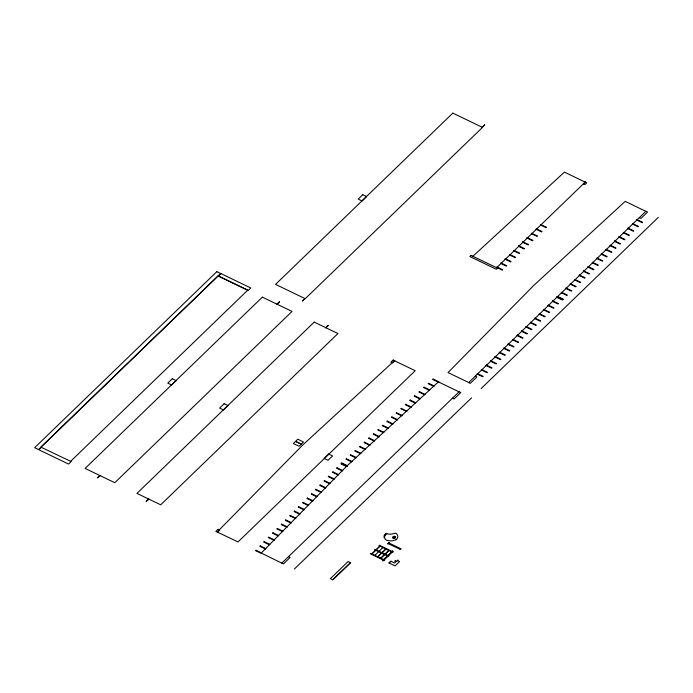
<?xml version="1.0" encoding="UTF-8"?>
<svg xmlns="http://www.w3.org/2000/svg" width="693" height="693" viewBox="0 0 693 693"><rect width="100%" height="100%" fill="white"/><g stroke="black" fill="none" stroke-linecap="round" stroke-linejoin="round"><path stroke-width="1.04" d="M384.546 536.408L384.485 536.806A2.833 1.966 -4 0 0 384.476 537.153L384.494 537.179M385.741 534.277L385.776 534.242A4.167 2.885 -4 0 1 386.296 533.766A4.608 3.196 -4 0 1 386.781 533.454L386.616 533.315A3.985 2.755 -4 0 0 385.689 533.922L385.577 534.017A7.736 5.353 -4 0 0 384.234 535.715M217.256 531.912L302.867 444.889L394.421 360.724L415.194 370.72L238.028 541.917L215.844 531.366L218.026 529.253L219.664 530.041L217.481 532.146M385.577 534.459L385.603 534.433A2.677 1.854 -4 0 0 385.377 534.684L385.083 535.091A5.7 3.941 -4 0 0 384.563 536.408M41.407 447.262L38.834 449.748L68.564 464.059L71.136 461.573L40.861 447.124L218.113 275.84L247.791 290.133L70.539 461.408M99.844 475.398L97.271 477.884L100.208 475.571M148.718 498.925L146.145 501.411L149.082 499.099M496.612 267.715L585.195 182.12L564.423 172.115L472.869 256.28M281.8 563.114L459.138 391.753L460.767 392.541L454.132 398.96L452.494 398.172M294.378 569.04L471.543 397.851M481.185 388.53L658.35 217.333M332.718 579.842L350.597 562.69L348.085 561.538L330.37 578.655L332.744 579.798L350.511 562.655M371.422 554.305L380.284 545.746M372.02 553.872L375.71 550.311M376.204 549.835L379.79 546.223M374.887 555.258L378.673 551.741M379.071 551.212L382.761 547.652M377.858 556.687L381.548 553.118M382.042 552.642L385.828 549.125L382.138 552.693M377.954 556.73L381.644 553.17M380.821 558.116L384.511 554.547M385.005 554.071L388.79 550.554L385.1 554.123M380.925 558.16L384.615 554.599M383.298 560.022L392.151 551.463M400.138 549.358L400.84 548.735M390.999 561.226L388.955 563.037L390.887 561.174L394.482 563.045L398.033 560.048L397.444 560.62M645.963 211.374L625.19 201.368L533.636 285.542L448.025 372.565L468.797 382.571M639.301 217.663L640.938 218.442L647.583 212.023L645.945 211.235L468.607 382.597L470.244 383.385L476.888 376.966L475.251 376.178M557.155 296.812L562.855 299.558M557.094 296.881L562.794 299.619M459.156 391.891L438.383 381.886L346.829 466.051L261.218 553.075L283.428 563.903L290.072 557.484L288.444 556.696M341.398 463.392L347.098 466.138M341.337 463.452L347.028 466.198M388.929 543L400.926 548.778L400.268 549.419L388.262 543.641M397.132 560.472L399.514 561.616L395.079 565.904L389.145 563.045M384.502 537.257L384.182 537.777L384.095 537.084A18.815 13.028 -4 0 1 384.095 536.477L384.121 536.174A3.448 2.382 -4 0 1 384.26 535.724M295.417 441.458L293.33 443.572L299.142 446.223L303.456 442.047L297.86 439.197L295.625 441.25L301.23 444.1L295.417 441.458M216.822 271.665L34.65 447.687L38.513 449.549L220.686 273.527L216.822 271.665M220.963 273.614L218.39 276.1L248.224 290.462L250.797 287.976L220.963 273.614M172.297 378.75L167.767 383.125L171.63 384.987L176.169 380.613L172.297 378.75M362.751 194.716L358.22 199.099L362.084 200.961L366.614 196.578L362.751 194.716M262.361 297.15L85.109 468.425L114.795 482.709L292.039 311.434L262.361 297.15M452.815 113.115L275.563 284.39L305.241 298.683L482.493 127.399L452.815 113.115M279.504 301.793L276.931 304.279L279.504 301.793M305.05 298.466L302.477 300.953L305.05 298.466M484.702 124.861L482.129 127.347L484.702 124.861M224.142 403.707L219.612 408.082L223.475 409.944L228.006 405.57L224.142 403.707M314.206 322.106L136.954 493.381L160.698 504.816L337.95 333.532L314.206 322.106M328.378 325.32L325.805 327.806L328.378 325.32M471.058 255.414L469.889 256.549L496.361 269.3L497.539 268.156L471.058 255.414M393.182 359.996L390.999 362.11L392.636 362.898L394.819 360.784L393.182 359.996M501.03 263.002L500.623 263.392L506.323 266.129L506.722 265.748L501.03 263.002M505.362 258.81L504.963 259.199L510.663 261.945L511.062 261.556L505.362 258.81M509.788 254.53L509.39 254.92L515.09 257.666L515.488 257.276L509.788 254.53M514.067 250.398L513.669 250.779L519.369 253.525L519.767 253.144L514.067 250.398M518.788 245.842L518.381 246.232L524.081 248.969L524.48 248.588L518.788 245.842M522.929 241.831L522.531 242.221L528.231 244.967L528.629 244.577L522.929 241.831M527.269 237.638L526.871 238.028L532.57 240.774L532.969 240.384L527.269 237.638M531.791 233.272L531.392 233.662L537.092 236.4L537.491 236.018L531.791 233.272M536.365 228.855L535.966 229.244L541.666 231.982L542.065 231.601L536.365 228.855M540.791 224.575L540.393 224.956L546.093 227.702L546.491 227.321L540.791 224.575M497.046 266.996L496.647 267.385L502.347 270.123L502.746 269.742L497.046 266.996M585.178 181.982L583.289 183.81L584.918 184.589L586.806 182.77L585.178 181.982M328.699 454.045L324.168 458.42L328.032 460.282L332.562 455.907L328.699 454.045M341.796 463.002L340.93 463.842L346.63 466.58L347.496 465.748L341.796 463.002M332.943 471.898L332.545 472.288L338.236 475.034L338.634 474.644L332.943 471.898M337.015 467.81L336.616 468.199L342.316 470.945L342.714 470.556L337.015 467.81M346.379 458.766L345.972 459.156L351.672 461.902L352.07 461.512L346.379 458.766M350.658 454.781L350.26 455.171L355.951 457.908L356.358 457.527L350.658 454.781M328.638 476.238L328.239 476.628L333.931 479.374L334.329 478.984L328.638 476.238M355.206 450.563L354.807 450.944L360.507 453.69L360.906 453.309L355.206 450.563M324.411 480.621L324.012 481.003L329.712 483.749L330.111 483.359L324.411 480.621M359.849 446.379L359.442 446.768L365.142 449.514L365.54 449.125L359.849 446.379M320.175 484.987L319.768 485.377L325.467 488.123L325.866 487.733L320.175 484.987M364.457 442.195L364.059 442.576L369.759 445.322L370.157 444.932L364.457 442.195M315.817 489.31L315.419 489.691L321.119 492.437L321.517 492.047L315.817 489.31M368.971 437.95L368.572 438.331L374.263 441.077L374.662 440.696L368.971 437.95M311.668 493.719L311.27 494.109L316.97 496.846L317.368 496.465L311.668 493.719M373.674 433.801L373.276 434.19L378.976 436.936L379.374 436.547L373.674 433.801M302.971 502.356L302.572 502.746L308.272 505.492L308.671 505.102L302.971 502.356M307.346 498.05L306.947 498.44L312.638 501.178L313.045 500.796L307.346 498.05M378.205 429.573L377.806 429.963L383.506 432.701L383.905 432.319L378.205 429.573M382.692 425.32L382.293 425.71L387.993 428.447L388.392 428.066L382.692 425.32M298.718 506.722L298.319 507.111L304.019 509.849L304.418 509.468L298.718 506.722M387.3 421.127L386.902 421.509L392.602 424.255L393 423.873L387.3 421.127M294.447 511.079L294.049 511.469L299.748 514.206L300.147 513.825L294.447 511.079M391.891 416.926L391.493 417.307L397.184 420.053L397.591 419.663L391.891 416.926M290.176 515.436L289.778 515.817L295.478 518.563L295.876 518.173L290.176 515.436M396.474 412.716L396.075 413.106L401.775 415.852L402.174 415.462L396.474 412.716M285.767 519.949L285.369 520.33L291.069 523.076L291.467 522.695L285.767 519.949M401.23 408.376L400.831 408.757L406.531 411.503L406.93 411.114L401.23 408.376M277.269 528.456L276.871 528.846L282.571 531.592L282.969 531.202L277.269 528.456M281.653 524.159L281.254 524.54L286.954 527.286L287.352 526.897L281.653 524.159M405.665 404.322L405.266 404.703L410.966 407.449L411.365 407.068L405.665 404.322M410.143 400.06L409.745 400.45L415.445 403.196L415.843 402.806L410.143 400.06M272.955 532.787L272.548 533.177L278.248 535.923L278.647 535.533L272.955 532.787M414.683 395.833L414.284 396.223L419.984 398.969L420.382 398.579L414.683 395.833M264.12 541.675L263.721 542.056L269.421 544.802L269.82 544.412L264.12 541.675M268.754 537.179L268.347 537.569L274.047 540.306L274.445 539.925L268.754 537.179M419.343 391.666L418.936 392.056L424.636 394.793L425.034 394.412L419.343 391.666M423.995 387.188L423.596 387.569L429.296 390.315L429.695 389.925L423.995 387.188M260.239 545.911L259.84 546.292L265.54 549.038L265.939 548.648L260.239 545.911M428.543 383.272L428.144 383.662L433.844 386.399L434.242 386.018L428.543 383.272M255.96 550.259L255.561 550.64L261.252 553.386L261.651 552.997L255.96 550.259M433.116 379.062L432.718 379.452L438.418 382.189L438.816 381.808L433.116 379.062M477.503 373.64L477.096 374.029L482.796 376.767L483.194 376.386L477.503 373.64M481.713 369.568L481.306 369.958L487.006 372.704L487.404 372.314L481.713 369.568M486.356 365.081L485.958 365.471L491.658 368.208L492.056 367.827L486.356 365.081M490.783 360.802L490.384 361.183L496.084 363.929L496.483 363.548L490.783 360.802M495.218 356.523L494.819 356.904L500.511 359.65L500.909 359.26L495.218 356.523M499.644 352.243L499.246 352.624L504.946 355.37L505.344 354.981L499.644 352.243M504.071 347.964L503.672 348.345L509.372 351.091L509.771 350.701L504.071 347.964M508.281 343.893L507.882 344.282L513.582 347.02L513.981 346.639L508.281 343.893M512.933 339.405L512.534 339.787L518.225 342.533L518.633 342.143L512.933 339.405M517.359 335.126L516.961 335.507L522.661 338.253L523.059 337.863L517.359 335.126M521.786 330.838L521.387 331.228L527.087 333.974L527.486 333.584L521.786 330.838M526.221 326.559L525.822 326.949L531.514 329.695L531.921 329.305L526.221 326.559M530.647 322.28L530.249 322.669L535.949 325.415L536.347 325.026L530.647 322.28M534.944 318.13L534.546 318.52L540.237 321.266L540.635 320.876L534.944 318.13M539.509 313.721L539.102 314.111L544.802 316.848L545.2 316.467L539.509 313.721M543.936 309.442L543.537 309.832L549.237 312.569L549.636 312.188L543.936 309.442M548.362 305.163L547.964 305.552L553.664 308.29L554.062 307.909L548.362 305.163M552.789 300.883L552.39 301.273L558.09 304.01L558.489 303.629L552.789 300.883M561.651 292.325L561.252 292.706L566.952 295.452L567.35 295.071L561.651 292.325M566.077 288.045L565.679 288.427L571.379 291.173L571.777 290.783L566.077 288.045M570.512 283.766L570.114 284.147L575.805 286.893L576.204 286.504L570.512 283.766M574.939 279.487L574.54 279.868L580.24 282.614L580.639 282.224L574.939 279.487M579.504 275.078L579.105 275.459L584.797 278.205L585.204 277.815L579.504 275.078M583.801 270.928L583.393 271.309L589.093 274.056L589.492 273.666L583.801 270.928M588.227 266.649L587.829 267.03L593.52 269.776L593.927 269.386L588.227 266.649M592.654 262.361L592.255 262.751L597.955 265.497L598.354 265.107L592.654 262.361M597.08 258.082L596.682 258.472L602.382 261.218L602.78 260.828L597.08 258.082M601.515 253.803L601.117 254.192L606.808 256.938L607.207 256.549L601.515 253.803M606.158 249.315L605.76 249.705L611.46 252.443L611.858 252.061L606.158 249.315M610.368 245.244L609.97 245.634L615.67 248.371L616.068 247.99L610.368 245.244M614.804 240.965L614.396 241.355L620.096 244.092L620.495 243.711L614.804 240.965M619.23 236.685L618.832 237.075L624.532 239.813L624.93 239.431L619.23 236.685M623.657 232.406L623.258 232.796L628.958 235.533L629.357 235.152L623.657 232.406M628.083 228.127L627.685 228.517L633.385 231.254L633.783 230.873L628.083 228.127M632.735 223.64L632.337 224.021L638.036 226.767L638.435 226.377L632.735 223.64M636.945 219.568L636.546 219.95L642.246 222.696L642.645 222.314L636.945 219.568M557.553 296.431L556.696 297.262L562.387 300.008L563.253 299.168L557.553 296.431M370.963 553.447L370.512 553.88L384.225 560.481L384.667 560.048L370.963 553.447M375.164 549.367L374.722 549.8L388.426 556.401L388.877 555.968L375.164 549.367M379.392 545.304L378.95 545.729L392.654 552.33L393.096 551.905L379.392 545.304M389.102 542.688L387.855 543.892L389.102 542.688M392.524 551.03L382.545 560.672L383.116 560.94L393.087 551.299L392.524 551.03M395.46 560.68L394.932 561.183L395.46 560.68M396.119 539.674L392.844 540.705A10.447 7.233 -4 0 1 390.107 540.895L386.677 540.332A6.696 4.634 -4 0 1 386.226 533.801L389.717 534.156A13.981 9.676 -4 0 0 391.779 534.052L395.668 533.142A6.696 4.634 -4 0 1 396.119 539.674M394.421 537.621A0.875 0.606 -4 0 0 395.382 537.04A0.97 0.667 -4 0 0 394.594 536.408A0.875 0.606 -4 0 0 393.633 536.988A0.875 0.606 -4 0 0 394.421 537.621M393.321 538.348A1.516 1.048 -4 0 0 395.59 537.361A1.516 1.048 -4 0 0 393.329 536.529A1.516 1.048 -4 0 0 393.321 538.348"/></g></svg>
